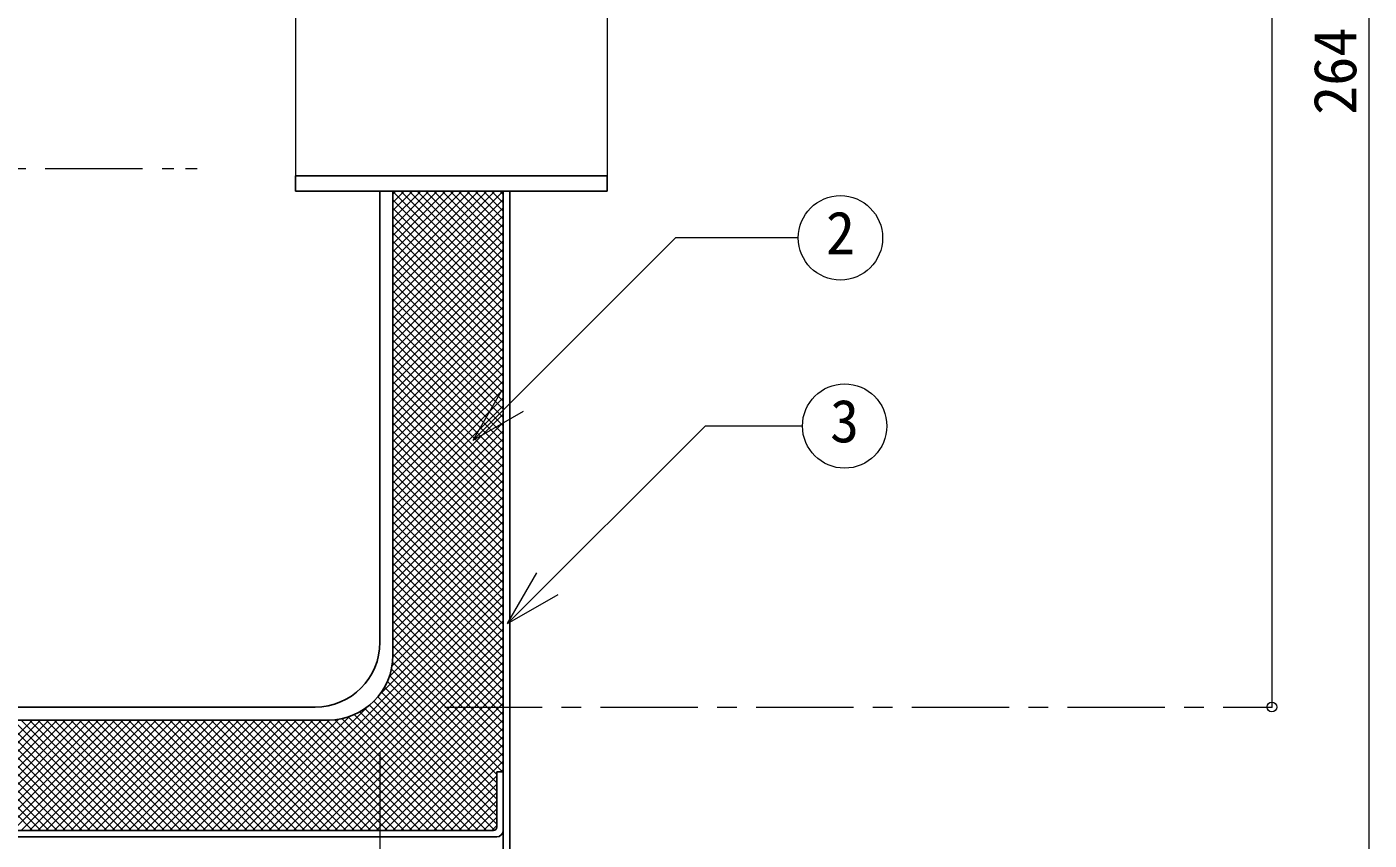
# Model space of a CAD drawing. Units: millimetres, scale not verified. Extents: x -637 to 578, y -407 to 436.
# Drawn here: x -204.3 to 2.7, y -207.9 to -82.6 of the extents above; entities that cross this region are included whole.
import ezdxf
from ezdxf.enums import TextEntityAlignment as Align

# ---------------------------------------------------------------- set-up
doc = ezdxf.new("R2010")
doc.units = ezdxf.units.MM
doc.header["$LTSCALE"] = 3
doc.header["$PDMODE"] = 32
doc.header["$PDSIZE"] = 1.5
doc.linetypes.add('CHAIN1', pattern=[8, 5, -1, 1, -1])
doc.linetypes.add('DOUBLE_CHAIN1', pattern=[8.8, 5, -1, 0.6, -0.6, 0.6, -1])
doc.layers.add('0-0', color=4, linetype='Continuous', lineweight=9)
doc.styles.add('ＭＳ ゴシック', font='')
doc.styles.get('ＭＳ ゴシック').set_extended_font_data('MS Gothic')

msp = doc.modelspace()

# ---------------------------------------------------------------- linework, layer by layer
at = {"layer": '0-0'}
for p, q in [((-12.34, 42.574), (-12.34, -187.426)), ((2.66, -221.426), (2.66, 42.574)), ((-147.84, -123.657), (-132.109, -107.926)), ((-147.84, -122.385), (-133.382, -107.926)), ((-147.84, -121.112), (-134.655, -107.926)), ((-147.84, -119.839), (-135.927, -107.926)), ((-147.84, -118.566), (-137.2, -107.926)), ((-147.84, -117.293), (-138.473, -107.926)), ((-147.84, -116.021), (-139.746, -107.926)), ((-147.84, -114.748), (-141.019, -107.926)), ((-147.84, -113.475), (-142.291, -107.926)), ((-147.84, -112.202), (-143.564, -107.926)), ((-147.84, -110.929), (-144.837, -107.926)), ((-147.84, -109.657), (-146.11, -107.926)), ((-147.84, -108.384), (-147.383, -107.926)), ((-147.84, -124.93), (-130.84, -107.93)), ((-147.84, -107.991), (-130.84, -124.991)), ((-147.84, -126.203), (-130.84, -109.203)), ((-147.84, -109.264), (-130.84, -126.264)), ((-146.632, -107.926), (-130.84, -123.718)), ((-145.36, -107.926), (-130.84, -122.445)), ((-144.087, -107.926), (-130.84, -121.172)), ((-142.814, -107.926), (-130.84, -119.9)), ((-141.541, -107.926), (-130.84, -118.627)), ((-140.268, -107.926), (-130.84, -117.354)), ((-138.996, -107.926), (-130.84, -116.081)), ((-137.723, -107.926), (-130.84, -114.809)), ((-136.45, -107.926), (-130.84, -113.536)), ((-135.177, -107.926), (-130.84, -112.263)), ((-133.905, -107.926), (-130.84, -110.99)), ((-132.632, -107.926), (-130.84, -109.717)), ((-131.359, -107.926), (-130.84, -108.445)), ((-147.84, -127.476), (-130.84, -110.476)), ((-147.84, -110.536), (-130.84, -127.536)), ((-147.84, -128.748), (-130.84, -111.748)), ((-147.84, -111.809), (-130.84, -128.809)), ((-147.84, -130.021), (-130.84, -113.021)), ((-147.84, -113.082), (-130.84, -130.082)), ((-147.84, -131.294), (-130.84, -114.294)), ((-147.84, -114.355), (-130.84, -131.355)), ((-147.84, -132.567), (-130.84, -115.567)), ((-147.84, -115.628), (-130.84, -132.628)), ((-147.84, -133.84), (-130.84, -116.84)), ((-147.84, -116.9), (-130.84, -133.9)), ((-147.84, -135.112), (-130.84, -118.112)), ((-147.84, -118.173), (-130.84, -135.173)), ((-147.84, -136.385), (-130.84, -119.385)), ((-147.84, -119.446), (-130.84, -136.446)), ((-147.84, -137.658), (-130.84, -120.658)), ((-147.84, -120.719), (-130.84, -137.719)), ((-147.84, -138.931), (-130.84, -121.931)), ((-147.84, -121.992), (-130.84, -138.992)), ((-147.84, -140.204), (-130.84, -123.204)), ((-147.84, -123.264), (-130.84, -140.264)), ((-147.84, -141.476), (-130.84, -124.476)), ((-147.84, -124.537), (-130.84, -141.537)), ((-147.84, -142.749), (-130.84, -125.749)), ((-147.84, -125.81), (-130.84, -142.81)), ((-147.84, -144.022), (-130.84, -127.022)), ((-147.84, -127.083), (-130.84, -144.083)), ((-147.84, -145.295), (-130.84, -128.295)), ((-147.84, -128.356), (-130.84, -145.356)), ((-147.84, -146.568), (-130.84, -129.568)), ((-147.84, -129.628), (-130.84, -146.628)), ((-147.84, -147.84), (-130.84, -130.84)), ((-147.84, -130.901), (-130.84, -147.901)), ((-147.84, -149.113), (-130.84, -132.113)), ((-147.84, -132.174), (-130.84, -149.174)), ((-147.84, -150.386), (-130.84, -133.386)), ((-147.84, -133.447), (-130.84, -150.447)), ((-147.84, -151.659), (-130.84, -134.659)), ((-147.84, -134.719), (-130.84, -151.719)), ((-147.84, -152.932), (-130.84, -135.932)), ((-147.84, -135.992), (-130.84, -152.992)), ((-147.84, -154.204), (-130.84, -137.204)), ((-147.84, -137.265), (-130.84, -154.265)), ((-147.84, -155.477), (-130.84, -138.477)), ((-147.84, -138.538), (-130.84, -155.538)), ((-147.84, -156.75), (-130.84, -139.75)), ((-147.84, -139.811), (-130.84, -156.811)), ((-147.84, -158.023), (-130.84, -141.023)), ((-147.84, -141.083), (-130.84, -158.083)), ((-147.84, -159.296), (-130.84, -142.296)), ((-147.84, -142.356), (-130.84, -159.356)), ((-147.84, -160.568), (-130.84, -143.568)), ((-147.84, -143.629), (-130.84, -160.629)), ((-147.84, -161.841), (-130.84, -144.841)), ((-147.84, -144.902), (-130.84, -161.902)), ((-147.84, -163.114), (-130.84, -146.114)), ((-147.84, -146.175), (-130.84, -163.175)), ((-147.84, -164.387), (-130.84, -147.387)), ((-147.84, -147.447), (-130.84, -164.447)), ((-147.84, -165.659), (-130.84, -148.659)), ((-147.84, -148.72), (-130.84, -165.72)), ((-147.84, -166.932), (-130.84, -149.932)), ((-147.84, -149.993), (-130.84, -166.993)), ((-147.84, -168.205), (-130.84, -151.205)), ((-147.84, -151.266), (-130.84, -168.266)), ((-147.84, -169.478), (-130.84, -152.478)), ((-147.84, -152.539), (-130.84, -169.539)), ((-147.84, -170.751), (-130.84, -153.751)), ((-147.84, -153.811), (-130.84, -170.811)), ((-147.84, -172.023), (-130.84, -155.023)), ((-147.84, -155.084), (-130.84, -172.084)), ((-147.84, -173.296), (-130.84, -156.296)), ((-147.84, -156.357), (-130.84, -173.357)), ((-147.84, -174.569), (-130.84, -157.569)), ((-147.84, -157.63), (-130.84, -174.63)), ((-147.84, -175.842), (-130.84, -158.842)), ((-147.84, -158.903), (-130.84, -175.903)), ((-147.84, -177.115), (-130.84, -160.115)), ((-147.84, -160.175), (-130.84, -177.175)), ((-147.84, -178.387), (-130.84, -161.387)), ((-147.843, -179.663), (-130.84, -162.66)), ((-147.84, -161.448), (-130.84, -178.448)), ((-147.84, -162.721), (-130.84, -179.721)), ((-148.422, -182.788), (-130.84, -165.206)), ((-147.976, -181.069), (-130.84, -163.933)), ((-147.84, -163.994), (-130.84, -180.994)), ((-147.84, -165.267), (-130.84, -182.267)), ((-150.019, -185.658), (-130.84, -166.479)), ((-147.84, -166.539), (-130.84, -183.539)), ((-169.515, -206.426), (-130.84, -167.751)), ((-168.242, -206.426), (-130.84, -169.024)), ((-147.84, -167.812), (-130.84, -184.812)), ((-147.84, -169.085), (-130.84, -186.085)), ((-166.969, -206.426), (-130.84, -170.297)), ((-165.697, -206.426), (-130.84, -171.57)), ((-147.84, -170.358), (-130.84, -187.358)), ((-147.84, -171.63), (-130.84, -188.63)), ((-164.424, -206.426), (-130.84, -172.843)), ((-147.84, -172.903), (-130.84, -189.903)), ((-163.151, -206.426), (-130.84, -174.115)), ((-161.878, -206.426), (-130.84, -175.388)), ((-147.84, -174.176), (-130.84, -191.176)), ((-147.84, -175.449), (-130.84, -192.449)), ((-160.605, -206.426), (-130.84, -176.661)), ((-159.333, -206.426), (-130.84, -177.934)), ((-147.84, -176.722), (-130.84, -193.722)), ((-158.06, -206.426), (-130.84, -179.206)), ((-147.84, -177.994), (-130.84, -194.994)), ((-147.84, -179.267), (-130.84, -196.267)), ((-156.787, -206.426), (-130.84, -180.479)), ((-155.514, -206.426), (-130.84, -181.752)), ((-148.075, -181.578), (-131.84, -197.813)), ((-147.896, -180.484), (-130.954, -197.426)), ((-154.242, -206.426), (-130.84, -183.025)), ((-148.705, -183.494), (-131.84, -200.358)), ((-148.35, -182.576), (-131.84, -199.086)), ((-152.969, -206.426), (-130.84, -184.298)), ((-151.696, -206.426), (-130.84, -185.57)), ((-150.172, -185.845), (-131.84, -204.177)), ((-149.622, -185.123), (-131.84, -202.904)), ((-149.131, -184.34), (-131.84, -201.631)), ((-170.788, -206.426), (-151.609, -187.247)), ((-152.956, -188.152), (-134.682, -206.426)), ((-152.172, -187.664), (-133.41, -206.426)), ((-151.447, -187.115), (-132.168, -206.395)), ((-150.781, -186.509), (-131.84, -205.45)), ((-150.423, -206.426), (-130.84, -186.843)), ((-149.15, -206.426), (-130.84, -188.116)), ((-220.427, -206.426), (-203.427, -189.426)), ((-220.413, -189.426), (-203.413, -206.426)), ((-219.154, -206.426), (-202.154, -189.426)), ((-219.14, -189.426), (-202.14, -206.426)), ((-217.881, -206.426), (-200.881, -189.426)), ((-217.868, -189.426), (-200.868, -206.426)), ((-216.608, -206.426), (-199.608, -189.426)), ((-216.595, -189.426), (-199.595, -206.426)), ((-215.336, -206.426), (-198.336, -189.426)), ((-215.322, -189.426), (-198.322, -206.426)), ((-214.063, -206.426), (-197.063, -189.426)), ((-214.049, -189.426), (-197.049, -206.426)), ((-212.79, -206.426), (-195.79, -189.426)), ((-212.776, -189.426), (-195.776, -206.426)), ((-211.517, -206.426), (-194.517, -189.426)), ((-211.504, -189.426), (-194.504, -206.426)), ((-210.244, -206.426), (-193.244, -189.426)), ((-210.231, -189.426), (-193.231, -206.426)), ((-208.972, -206.426), (-191.972, -189.426)), ((-208.958, -189.426), (-191.958, -206.426)), ((-207.699, -206.426), (-190.699, -189.426)), ((-207.685, -189.426), (-190.685, -206.426)), ((-206.426, -206.426), (-189.426, -189.426)), ((-206.412, -189.426), (-189.412, -206.426)), ((-205.153, -206.426), (-188.153, -189.426)), ((-205.14, -189.426), (-188.14, -206.426)), ((-203.88, -206.426), (-186.88, -189.426)), ((-203.867, -189.426), (-186.867, -206.426)), ((-202.608, -206.426), (-185.608, -189.426)), ((-202.594, -189.426), (-185.594, -206.426)), ((-201.335, -206.426), (-184.335, -189.426)), ((-201.321, -189.426), (-184.321, -206.426)), ((-200.062, -206.426), (-183.062, -189.426)), ((-200.048, -189.426), (-183.048, -206.426)), ((-198.789, -206.426), (-181.789, -189.426)), ((-198.776, -189.426), (-181.776, -206.426)), ((-197.516, -206.426), (-180.516, -189.426)), ((-197.503, -189.426), (-180.503, -206.426)), ((-196.244, -206.426), (-179.244, -189.426)), ((-196.23, -189.426), (-179.23, -206.426)), ((-194.971, -206.426), (-177.971, -189.426)), ((-194.957, -189.426), (-177.957, -206.426)), ((-193.698, -206.426), (-176.698, -189.426)), ((-193.684, -189.426), (-176.684, -206.426)), ((-192.425, -206.426), (-175.425, -189.426)), ((-192.412, -189.426), (-175.412, -206.426)), ((-191.152, -206.426), (-174.152, -189.426)), ((-191.139, -189.426), (-174.139, -206.426)), ((-189.88, -206.426), (-172.88, -189.426)), ((-189.866, -189.426), (-172.866, -206.426)), ((-188.607, -206.426), (-171.607, -189.426)), ((-188.593, -189.426), (-171.593, -206.426)), ((-187.334, -206.426), (-170.334, -189.426)), ((-187.32, -189.426), (-170.32, -206.426)), ((-186.061, -206.426), (-169.061, -189.426)), ((-186.048, -189.426), (-169.048, -206.426)), ((-184.789, -206.426), (-167.789, -189.426)), ((-184.775, -189.426), (-167.775, -206.426)), ((-183.516, -206.426), (-166.516, -189.426)), ((-183.502, -189.426), (-166.502, -206.426)), ((-182.243, -206.426), (-165.243, -189.426)), ((-182.229, -189.426), (-165.229, -206.426)), ((-180.97, -206.426), (-163.97, -189.426)), ((-180.957, -189.426), (-163.957, -206.426)), ((-179.697, -206.426), (-162.697, -189.426)), ((-179.684, -189.426), (-162.684, -206.426)), ((-178.425, -206.426), (-161.425, -189.426)), ((-178.411, -189.426), (-161.411, -206.426)), ((-177.152, -206.426), (-160.152, -189.426)), ((-177.138, -189.426), (-160.138, -206.426)), ((-175.879, -206.426), (-158.879, -189.426)), ((-175.865, -189.426), (-158.865, -206.426)), ((-174.606, -206.426), (-157.603, -189.423)), ((-174.593, -189.426), (-157.593, -206.426)), ((-173.333, -206.426), (-156.198, -189.29)), ((-173.32, -189.426), (-156.32, -206.426)), ((-172.061, -206.426), (-154.479, -188.844)), ((-172.047, -189.426), (-155.047, -206.426)), ((-170.774, -189.426), (-153.774, -206.426)), ((-169.501, -189.426), (-152.501, -206.426)), ((-168.229, -189.426), (-151.229, -206.426)), ((-166.956, -189.426), (-149.956, -206.426)), ((-165.683, -189.426), (-148.683, -206.426)), ((-164.41, -189.426), (-147.41, -206.426)), ((-163.137, -189.426), (-146.137, -206.426)), ((-161.865, -189.426), (-144.865, -206.426)), ((-160.592, -189.426), (-143.592, -206.426)), ((-159.319, -189.426), (-142.319, -206.426)), ((-158.046, -189.426), (-141.046, -206.426)), ((-156.825, -189.374), (-139.773, -206.426)), ((-155.727, -189.2), (-138.501, -206.426)), ((-154.725, -188.928), (-137.228, -206.426)), ((-153.805, -188.576), (-135.955, -206.426)), ((-147.878, -206.426), (-130.84, -189.389)), ((-146.605, -206.426), (-130.84, -190.662)), ((-145.332, -206.426), (-130.84, -191.934)), ((-144.059, -206.426), (-130.84, -193.207)), ((-142.786, -206.426), (-130.84, -194.48)), ((-141.514, -206.426), (-130.84, -195.753)), ((-140.241, -206.426), (-131.84, -198.026)), ((-131.241, -197.426), (-130.84, -197.026)), ((-138.968, -206.426), (-131.84, -199.298)), ((-137.695, -206.426), (-131.84, -200.571)), ((-136.422, -206.426), (-131.84, -201.844)), ((-135.15, -206.426), (-131.84, -203.117)), ((-133.877, -206.426), (-131.84, -204.39)), ((-132.604, -206.426), (-131.84, -205.662))]:
    msp.add_line(p, q, dxfattribs=at)
at = {"layer": '0-0', "color": 7, "lineweight": 18}
for p, q in [((-162.84, -57.276), (-162.84, -105.576)), ((-114.84, -57.276), (-114.84, -105.576)), ((-135.499, -146.32), (-104.298, -115.119)), ((-85.349, -115.119), (-104.298, -115.119)), ((-135.499, -146.32), (-130.999, -138.526)), ((-135.499, -146.32), (-127.705, -141.82)), ((-130.157, -174.554), (-99.718, -144.115)), ((-84.705, -144.115), (-99.718, -144.115)), ((-130.157, -174.554), (-125.657, -166.76)), ((-130.157, -174.554), (-122.363, -170.054))]:
    msp.add_line(p, q, dxfattribs=at)
at = {"layer": '0-0', "linetype": 'DOUBLE_CHAIN1'}
msp.add_line((-359.84, -104.426), (-177.84, -104.426), dxfattribs=at)
at = {"layer": '0-0', "color": 5, "lineweight": 25}
for p, q in [((-162.84, -105.576), (-114.84, -105.576)), ((-162.84, -105.576), (-162.84, -107.926)), ((-114.84, -105.576), (-114.84, -107.926)), ((-162.84, -107.926), (-114.84, -107.926)), ((-149.84, -177.426), (-149.84, -107.926)), ((-147.84, -179.426), (-147.84, -107.926)), ((-130.84, -107.926), (-130.84, -221.426)), ((-129.84, -107.926), (-129.84, -221.426)), ((-159.84, -187.426), (-349.84, -187.426)), ((-157.84, -189.426), (-351.84, -189.426)), ((-131.84, -205.926), (-131.84, -197.426)), ((-130.84, -197.426), (-131.84, -197.426)), ((-377.34, -206.426), (-132.34, -206.426)), ((-377.84, -207.426), (-131.84, -207.426))]:
    msp.add_line(p, q, dxfattribs=at)
at = {"layer": '0-0', "linetype": 'CHAIN1'}
for p, q in [((-139.84, -187.426), (-12.34, -187.426)), ((-149.84, -194.426), (-149.84, -276.426))]:
    msp.add_line(p, q, dxfattribs=at)
at = {"layer": '0-0', "color": 7, "lineweight": 18}
for centre in [(-78.849, -115.119), (-78.205, -144.115)]:
    msp.add_circle(centre, 6.5, dxfattribs=at)
at = {"layer": '0-0', "color": 5, "lineweight": 25}
for centre, radius in [((-159.84, -177.426), 10), ((-157.84, -179.426), 10), ((-132.34, -205.926), 0.5), ((-131.84, -206.426), 1)]:
    msp.add_arc(centre, radius, 270, 0, dxfattribs=at)
at = {"layer": '0-0', "color": 1}
msp.add_point((-12.34, -187.426), dxfattribs=at)

# ---------------------------------------------------------------- texts
at = {"layer": '0-0', "color": 7, "style": 'ＭＳ ゴシック'}
msp.add_text('264', height=6.598, rotation=90, dxfattribs=at).set_placement((2.66, -96.176), align=Align.BOTTOM_LEFT)
for s, p in [('2', (-81.099, -119.619)), ('3', (-80.455, -148.615))]:
    msp.add_text(s, height=6.598, dxfattribs=at).set_placement(p, align=Align.BOTTOM_LEFT)

doc.saveas('drawing.dxf')
